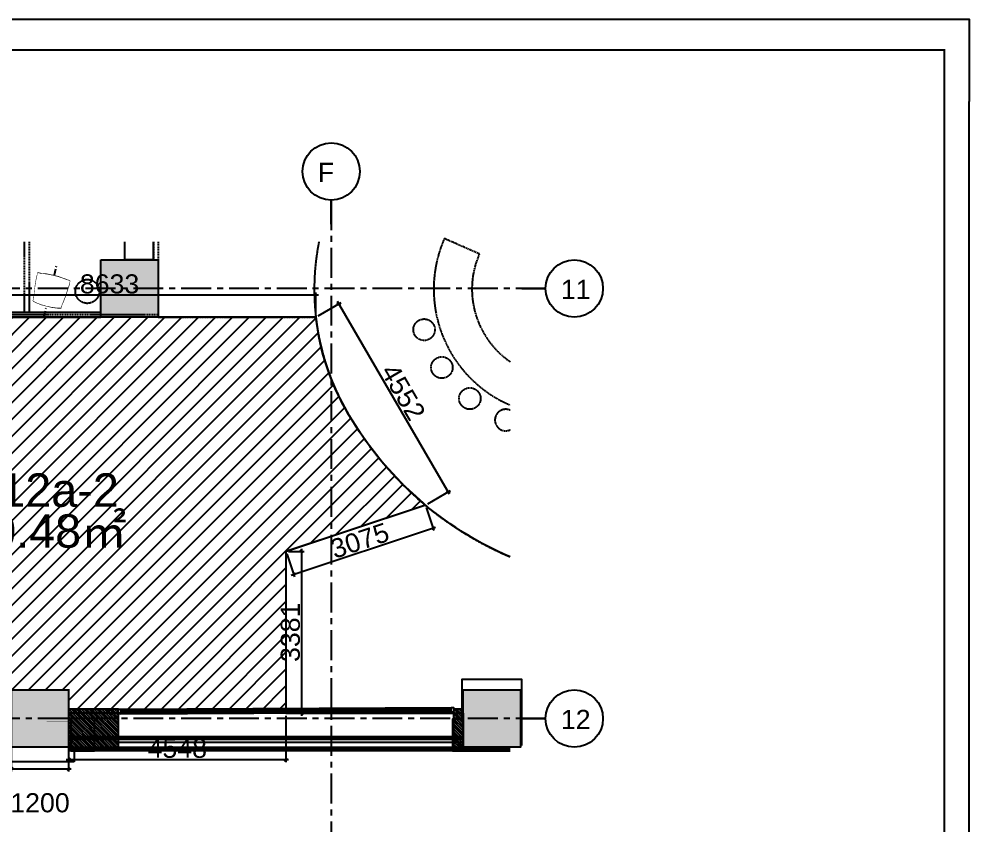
# Model space of a CAD drawing. Header units: inches. Extents: x -17552 to 18736, y -11730 to 13931.
# Drawn here: x -1143 to 18736, y -2955 to 13931 of the extents above; entities that cross this region are included whole.
import ezdxf

# ---------------------------------------------------------------- set-up
doc = ezdxf.new("R2010")
doc.units = ezdxf.units.IN
doc.header["$MEASUREMENT"] = 0
doc.set_wipeout_variables(frame=1)
for name, pattern in [('CENTER', [2, 1.25, -0.25, 0.25, -0.25]), ('CONTINOUS', [0]), ('DASH', [0.35, 0.25, -0.1]), ('STYLE_15', [0.76385498046875, 0.4166412353515625, -0.1389312744140625, 0.069427490234375, -0.13885498046875])]:
    doc.linetypes.add(name, pattern=pattern)
for name, color, linetype in [('1-LIGHT', 12, 'Continuous'), ('1F_2017.02$0$A-Conc-Wall', 1, 'Continuous'), ('3-MED', 90, 'Continuous'), ('Culumn', 5, 'Continuous'), ('DIM', 3, 'Continuous'), ('DIM TEXT', 7, 'Continuous'), ('HS-CURVE-PAVE-JNT', 1, 'Continuous'), ('IBS-intwall', 151, 'Continuous'), ('L01-WAL', 2, 'Continuous'), ('NEW AREA', 5, 'Continuous'), ('WALL', 255, 'Continuous'), ('商铺编号', 1, 'Continuous'), ('租户面积', 1, 'Continuous'), ('规划-后厨', 7, 'Continuous'), ('轴线', 10, 'CENTER')]:
    doc.layers.add(name, color=color, linetype=linetype)
doc.layers.add('P-新规划租赁线', color=7, linetype='Continuous', true_color=0xd45be6)
doc.layers.add('Z-1', color=7, linetype='Continuous', lineweight=60)
doc.layers.add('租户合同线', color=5, linetype='Continuous', lineweight=50)
doc.styles.get("Standard").update_dxf_attribs({"font": 'arial.ttf'})
doc.dimstyles.new('400', dxfattribs={"dimtxt": 400, "dimasz": 60, "dimexe": 55, "dimexo": 55, "dimgap": 30, "dimtad": 1, "dimdec": 0, "dimzin": 0, "dimdsep": 46, "dimtxsty": 'Standard', "dimblk": 'OBLIQUE', "dimcen": 0.09, "dimdle": 55, "dimclrd": 4, "dimclre": 8, "dimclrt": 3, "dimadec": 0, "dimazin": 0, "dimtfac": 1, "dimtdec": 0, "dimtofl": 0, "dimtmove": 2, "dimatfit": 3, "dimfxl": 1, "dimtolj": 1, "dimtzin": 0, "dimarcsym": 0})
pattern_1 = [(314.9999999999999, (110330.8153754412, -114969.5552069186), (26.51650429449554, 26.51650429449553), [])]

# ---------------------------------------------------------------- blocks, each defined once
blk = doc.blocks.new('QBLOCK2008081316433655')
at = {"lineweight": 0}
for p, q in [((-266.9082316572749, 199.8036776944063), (-229.908231657304, 199.8036776944354)), ((-229.9082316572894, 208.8782673516254), (-229.9082316572894, 154.6032662319776)), ((229.9082316572894, 208.8782673516254), (229.9082316572749, 154.6032662319776)), ((266.9082316573185, 199.8036776944354), (229.908231657304, 199.8036776944354)), ((-219.9082316572894, 144.6032662319776), (0, 144.9491910735669)), ((219.9082316572749, 144.6032662320067), (0, 144.9491910735669))]:
    blk.add_line(p, q, dxfattribs=at)
at = {"color": 250, "lineweight": 0}
for p, q in [((-254.9999999999709, -215.4940563632117), (-269.189863555177, -215.4940563631826)), ((-254.9999999999709, -265.2040563631745), (-254.9999999999855, -215.2040563631745)), ((255, -265.2040563631745), (255.0000000000437, -215.2040563631745)), ((255.0000000000291, -215.4940563631826), (269.1898635552206, -215.4940563631826))]:
    blk.add_line(p, q, dxfattribs=at)
at = {"lineweight": 0}
blk.add_lwpolyline([(-200.7784816396015, 275.5535678455199), (-99.96345324428695, 287.0471174137492), (2.91038e-11, 290.7530987531936), (99.96345324428695, 287.0471174137201), (200.7784816396015, 275.553567845549), (266.9000000000087, 259.6332856790395), (266.9082316573185, 199.778444307536), (273.8210430171021, 156.6910234729585), (289.3418711621634, 40.69102347295848), (298.8681071151658, -60.94532860821345), (307, -193.3089765270415), (307, -265.1215556924289), (255, -265.2040563631745), (226.7094871229201, -269.4976074437144), (146.7094871229055, -278.7800268701685), (82.70948712289102, -283.2248964131868), (2.91038e-11, -285.1895935173379), (-82.70948712284735, -283.2248964132158), (-146.7094871228619, -278.7800268701685), (-226.7094871228619, -269.4976074437144), (-254.9999999999709, -265.2040563631745), (-306.9999999999563, -265.1215556924289), (-307, -193.3089765270415), (-298.8681071151805, -60.94532860821345), (-289.3418711621052, 40.69102347295848), (-273.8210430171166, 156.6910234729585), (-266.9082316572749, 199.7784443075652), (-266.9000000000087, 259.6332856790687)], close=True, dxfattribs=at)
for points in [[(-270.0010258656839, -265.2040563632036), (-269.2435042379948, -206.8003831669921), (-267.2673982902488, -148.4253544616513), (-264.0735722266982, -90.10449921860709), (-259.6634227936011, -31.8633227176324), (-254.0388786678668, 26.27270460696309), (-247.2023996141361, 84.2781583055621), (-239.1569754086813, 142.1276710318634), (-229.90612453215, 199.7959436368255)], [(270.0010258657421, -265.2040563631745), (269.2435042379948, -206.8003831669921), (267.2673982902488, -148.4253544616804), (264.0735722267418, -90.10449921860709), (259.6634227935719, -31.8633227176324), (254.0388786678959, 26.27270460696309), (247.2023996141652, 84.2781583055621), (239.1569754086813, 142.1276710318925), (229.9061245321354, 199.7959436368255)]]:
    blk.add_lwpolyline(points, dxfattribs=at)
at = {"lineweight": 0, "flags": 128}
for points in [[(-2.91038e-11, 240.726216767478, 0.0640436396041412), (-266.9082316572749, 209.6332856791268, 0.0316791351973924)], [(-1.45519e-11, 232.9165007701085, 0.0582964339710964), (-229.9082316572894, 208.8782673516254, 0.0288095770711834)], [(0, 240.7103194491356, -0.0641022733265248), (266.9082316572603, 209.6332856791268, -0.0317081763672623)], [(0, 232.9272937947826, -0.0582502126933843), (229.9082316572894, 208.8782673516254, -0.0287867117980388)]]:
    blk.add_lwpolyline(points, format="xyb", dxfattribs=at)
at = {"color": 250, "lineweight": 0}
for points in [[(0, 214.4423687098024, 0.0454205435713189), (-219.9082316572603, 198.8782673516251, 0.0224387204893389)], [(-2.91038e-11, 214.4470837409317, -0.0453993832693374), (219.9082316572894, 198.8782673516251, -0.0224282654752119)]]:
    blk.add_lwpolyline(points, format="xyb", dxfattribs=at)
for points in [[(-254.9999999999855, -215.2040563631745), (-255.725841648411, -168.8212733276596), (-255.2520619603602, -122.4340879747177), (-253.7045688492362, -76.06920186177013), (-251.0841527445591, -29.7502972749935), (-247.3921521040902, 16.49896698602242), (-242.6304527303146, 62.65496769256424), (-236.801486807075, 108.6941292531264), (-229.908231657304, 154.5929357554705)], [(255.0000000000437, -215.2040563631745), (255.7258416484256, -168.8212733276596), (255.2520619603747, -122.4340879746887), (253.7045688492508, -76.06920186177013), (251.0841527445591, -29.7502972749935), (247.3921521041339, 16.49896698596421), (242.6304527303437, 62.65496769256424), (236.8014868070459, 108.6941292531264), (229.9082316572894, 154.5929357554414)]]:
    blk.add_lwpolyline(points, dxfattribs=at)
at = {"color": 59, "lineweight": 0}
for centre, radius, start, end in [((-219.9082316572603, 208.8782673516254), 10.00000000001198, 180, 270), ((219.9082316572894, 208.8782673516254), 9.999999999996543, 270, 0)]:
    blk.add_arc(centre, radius, start, end, dxfattribs=at)
at = {"lineweight": 0}
for centre, radius, start, end in [((-219.9082316572894, 154.6032662320067), 10.00000000000683, 180, 270), ((219.9082316572749, 154.6032662319776), 9.999999999986255, 270, 0)]:
    blk.add_arc(centre, radius, start, end, dxfattribs=at)
at = {"layer": 'DEFPOINTS', "color": 250, "linetype": 'STYLE_15', "ltscale": 261.8298042349181}
blk.add_line((-1.45519e-11, 493.2623592042947), (0, -494.4984376005013), dxfattribs=at)
blk.add_wipeout([(-266.90000000000873, 259.63328567906865), (-200.77848163960152, 275.55356784552), (-150.3709674419442, 281.30034262963466), (-99.9634532442869, 287.04711741374933), (-49.9817266221289, 288.9001080834714), (-1.1557046986077069e-11, 290.7530987531952), (49.98172662215805, 288.90010808345687), (99.96345324428692, 287.04711741372023), (150.3709674419442, 281.30034262963466), (200.77848163960152, 275.55356784554897), (266.90000000000873, 259.63328567903955), (266.9082316573186, 199.80367769443546), (270.3646373372103, 178.2347338902473), (273.82104301710206, 156.69102347295848), (281.58145708963275, 98.69102347295859), (289.3418711621635, 40.69102347295848), (302.93405355758307, -127.12715256762749), (306.99999999999994, -193.30897652704152), (307.1139340583866, -265.12137493019355), (270.00619617613086, -265.6026788014102), (240.85474356146005, -267.3508319034445), (186.7094871229128, -274.13881715694157), (114.70948712289832, -281.00246164167777), (82.709487122891, -283.22489641318685), (41.35474356146008, -284.2072449652624), (2.9097294018676223e-11, -285.1895935173379), (-41.35474356140913, -284.2072449652769), (-82.70948712284735, -283.2248964132159), (-114.70948712285461, -281.0024616416922), (-146.70948712286187, -278.7800268701685), (-186.7094871228619, -274.13881715694157), (-226.7094871228619, -269.4976074437145), (-254.9999999999709, -265.2040563631746), (-306.99999999995634, -265.121555692429), (-306.9999999999782, -229.21526610973524), (-302.93405355759023, -127.12715256762749), (-298.8681071151806, -60.94532860821346), (-294.10498913864285, -10.12715256762749), (-289.34187116210524, 40.69102347295848), (-281.5814570896109, 98.69102347295859), (-273.82104301711666, 156.69102347295848), (-266.9082316572748, 199.77844430756522)])
blk = doc.blocks.new('_Oblique')
at = {"color": 0, "linetype": 'ByBlock', "lineweight": -2}
blk.add_line((-0.5, -0.5), (0.5, 0.5), dxfattribs=at)
blk = doc.blocks.new('*D153')
at = {"layer": 'DEFPOINTS', "color": 0, "linetype": 'Continuous', "transparency": 16777216}
for p in [(-3564.502442737823, 8150.878473926423), (-3564.502442737823, 7692.01054186892), (5068.509349820422, 7692.01054186892)]:
    blk.add_point(p, dxfattribs=at)
at = {"layer": 'L01-WAL', "color": 4, "linetype": 'Continuous', "lineweight": -2, "transparency": 16777216}
blk.add_line((5123.509349820422, 8150.878473926423), (-3619.502442737823, 8150.878473926423), dxfattribs=at)
at = {"layer": 'L01-WAL', "color": 8, "linetype": 'Continuous', "lineweight": -2, "transparency": 16777216}
for p, q in [((-3564.502442737823, 7747.01054186892), (-3564.502442737823, 8205.878473926423)), ((5068.509349820422, 7747.01054186892), (5068.509349820422, 8205.878473926423))]:
    blk.add_line(p, q, dxfattribs=at)
at = {"layer": 'L01-WAL', "color": 4, "linetype": 'Continuous', "lineweight": -2, "transparency": 16777216, "xscale": 60, "yscale": 60, "zscale": 60, "rotation": 180}
blk.add_blockref('_Oblique', (-3564.502442737823, 8150.878473926423), dxfattribs=at)
at = {"layer": 'L01-WAL', "color": 4, "linetype": 'Continuous', "lineweight": -2, "transparency": 16777216, "xscale": 60, "yscale": 60, "zscale": 60}
blk.add_blockref('_Oblique', (5068.509349820422, 8150.878473926423), dxfattribs=at)
at = {"layer": 'L01-WAL', "color": 3, "linetype": 'Continuous', "transparency": 16777216, "insert": (752.0034535412997, 8385.244094663121), "char_height": 400, "attachment_point": 5}
blk.add_mtext('\\A1;8633', dxfattribs=at)
blk = doc.blocks.new('*D156')
at = {"layer": 'DEFPOINTS', "color": 0, "linetype": 'Continuous', "transparency": 16777216}
for p in [(-1304.362119845129, -107.9894581580884), (-104.362119845362, -107.9894581580884), (-104.3621198453621, -1758.949430854918)]:
    blk.add_point(p, dxfattribs=at)
at = {"layer": 'L01-WAL', "color": 8, "linetype": 'Continuous', "lineweight": -2, "transparency": 16777216}
for p, q in [((-1304.362119845129, -162.9894581580884), (-1304.362119845129, -1813.949430854918)), ((-104.362119845362, -162.9894581580884), (-104.3621198453621, -1813.949430854918))]:
    blk.add_line(p, q, dxfattribs=at)
at = {"layer": 'L01-WAL', "color": 4, "linetype": 'Continuous', "lineweight": -2, "transparency": 16777216}
blk.add_line((-1359.362119845129, -1758.949430854918), (-49.36211984536213, -1758.949430854918), dxfattribs=at)
at = {"layer": 'L01-WAL', "color": 4, "linetype": 'Continuous', "lineweight": -2, "transparency": 16777216, "xscale": 60, "yscale": 60, "zscale": 60, "rotation": 180}
blk.add_blockref('_Oblique', (-1304.362119845129, -1758.949430854918), dxfattribs=at)
at = {"layer": 'L01-WAL', "color": 4, "linetype": 'Continuous', "lineweight": -2, "transparency": 16777216, "xscale": 60, "yscale": 60, "zscale": 60}
blk.add_blockref('_Oblique', (-104.3621198453621, -1758.949430854918), dxfattribs=at)
at = {"layer": 'L01-WAL', "color": 3, "linetype": 'Continuous', "transparency": 16777216, "insert": (-704.3621198452456, -2471.637016120948), "char_height": 400, "attachment_point": 5}
blk.add_mtext('\\A1;1200', dxfattribs=at)
blk = doc.blocks.new('*D157')
at = {"layer": 'DEFPOINTS', "color": 0, "linetype": 'Continuous', "transparency": 16777216}
for p in [(4443.232081459122, -594.4378695128835), (-104.3594741365087, -685.6528744203388), (4443.232081459122, -1565.712608450485)]:
    blk.add_point(p, dxfattribs=at)
at = {"layer": 'L01-WAL', "color": 8, "linetype": 'Continuous', "lineweight": -2, "transparency": 16777216}
for p, q in [((-104.3594741365087, -740.6528744203388), (-104.3594741365087, -1620.712608450485)), ((4443.232081459122, -649.4378695128835), (4443.232081459122, -1620.712608450485))]:
    blk.add_line(p, q, dxfattribs=at)
at = {"layer": 'L01-WAL', "color": 4, "linetype": 'Continuous', "lineweight": -2, "transparency": 16777216}
blk.add_line((-159.3594741365087, -1565.712608450485), (4498.232081459122, -1565.712608450485), dxfattribs=at)
at = {"layer": 'L01-WAL', "color": 4, "linetype": 'Continuous', "lineweight": -2, "transparency": 16777216, "xscale": 60, "yscale": 60, "zscale": 60, "rotation": 180}
blk.add_blockref('_Oblique', (-104.3594741365087, -1565.712608450485), dxfattribs=at)
at = {"layer": 'L01-WAL', "color": 4, "linetype": 'Continuous', "lineweight": -2, "transparency": 16777216, "xscale": 60, "yscale": 60, "zscale": 60}
blk.add_blockref('_Oblique', (4443.232081459122, -1565.712608450485), dxfattribs=at)
at = {"layer": 'L01-WAL', "color": 3, "linetype": 'Continuous', "transparency": 16777216, "insert": (2169.436303661307, -1331.483413361809), "char_height": 400, "attachment_point": 5}
blk.add_mtext('\\A1;4548', dxfattribs=at)
blk = doc.blocks.new('*D160')
at = {"layer": 'DEFPOINTS', "color": 0, "linetype": 'Continuous', "transparency": 16777216}
for p in [(7361.17642703325, 3759.562983013748), (7521.009668069851, 3278.962608462547), (4443.23208146471, 2789.142386999505)]:
    blk.add_point(p, dxfattribs=at)
at = {"layer": '租户合同线', "color": 8, "linetype": 'Continuous', "lineweight": -2, "transparency": 16777216}
for p, q in [((7378.533093361302, 3707.373461709403), (7538.366334397903, 3226.773087158203)), ((4460.588747792763, 2736.952865695161), (4620.421988829364, 2256.35249114396))]:
    blk.add_line(p, q, dxfattribs=at)
at = {"layer": '租户合同线', "color": 4, "linetype": 'Continuous', "lineweight": -2, "transparency": 16777216}
blk.add_line((4550.875801196967, 2291.185346120253), (7573.199189374195, 3296.3192747906), dxfattribs=at)
at = {"layer": '租户合同线', "color": 4, "linetype": 'Continuous', "lineweight": -2, "transparency": 16777216, "xscale": 60, "yscale": 60, "zscale": 60}
for p, rotation in [((7521.009668069851, 3278.962608462547), 18.39557487230621), ((4603.065322501311, 2308.542012448305), 198.3955748723062)]:
    blk.add_blockref('_Oblique', p, dxfattribs=dict(at, rotation=rotation))
at = {"layer": '租户合同线', "color": 3, "linetype": 'Continuous', "transparency": 16777216, "insert": (5988.077388414786, 3016.141938754407), "char_height": 400, "attachment_point": 5, "rotation": 18.39557487230621}
blk.add_mtext('\\A1;3075', dxfattribs=at)
blk = doc.blocks.new('*D161')
at = {"layer": 'DEFPOINTS', "color": 0, "linetype": 'Continuous', "transparency": 16777216}
for p in [(5547.239436570368, 7971.11192566944), (5068.470102038454, 7692.01054186892), (7360.956118629299, 3759.489715059346)]:
    blk.add_point(p, dxfattribs=at)
at = {"layer": 'L01-WAL', "color": 8, "linetype": 'Continuous', "lineweight": -2, "transparency": 16777216}
for p, q in [((5115.985746227687, 7719.710064559433), (5594.755080759601, 7998.811448359952)), ((7408.471762818533, 3787.189237749858), (7887.241097350447, 4066.290621550377))]:
    blk.add_line(p, q, dxfattribs=at)
at = {"layer": 'L01-WAL', "color": 4, "linetype": 'Continuous', "lineweight": -2, "transparency": 16777216}
blk.add_line((7867.424975851725, 3991.075454670633), (5519.539913879856, 8018.627569858673), dxfattribs=at)
at = {"layer": 'L01-WAL', "color": 4, "linetype": 'Continuous', "lineweight": -2, "transparency": 16777216, "xscale": 60, "yscale": 60, "zscale": 60}
for p, rotation in [((5547.239436570368, 7971.11192566944), 120.2402973578352), ((7839.725453161213, 4038.591098859865), 300.2402973578352)]:
    blk.add_blockref('_Oblique', p, dxfattribs=dict(at, rotation=rotation))
at = {"layer": 'L01-WAL', "color": 3, "linetype": 'Continuous', "transparency": 16777216, "insert": (6895.837919276046, 6122.815819612639), "char_height": 400, "attachment_point": 5, "rotation": 300.2402973578352}
blk.add_mtext('\\A1;4552', dxfattribs=at)
blk = doc.blocks.new('*D162')
at = {"layer": 'DEFPOINTS', "color": 0, "linetype": 'Continuous', "transparency": 16777216}
for p in [(4443.232081464712, 2789.142386999506), (4443.23208142839, -592.2282766289429), (4770.489454566474, -592.2282766289429)]:
    blk.add_point(p, dxfattribs=at)
at = {"layer": 'L01-WAL', "color": 8, "linetype": 'Continuous', "lineweight": -2, "transparency": 16777216}
for p, q in [((4498.232081464712, 2789.142386999506), (4825.489454566473, 2789.142386999506)), ((4498.23208142839, -592.2282766289429), (4825.489454566474, -592.2282766289429))]:
    blk.add_line(p, q, dxfattribs=at)
at = {"layer": 'L01-WAL', "color": 4, "linetype": 'Continuous', "lineweight": -2, "transparency": 16777216}
blk.add_line((4770.489454566473, 2844.142386999506), (4770.489454566474, -647.2282766289429), dxfattribs=at)
at = {"layer": 'L01-WAL', "color": 4, "linetype": 'Continuous', "lineweight": -2, "transparency": 16777216, "xscale": 60, "yscale": 60, "zscale": 60}
for p, rotation in [((4770.489454566473, 2789.142386999506), 90), ((4770.489454566474, -592.2282766289429), 270)]:
    blk.add_blockref('_Oblique', p, dxfattribs=dict(at, rotation=rotation))
at = {"layer": 'L01-WAL', "color": 3, "linetype": 'Continuous', "transparency": 16777216, "insert": (4536.123833829774, 1098.45705518528), "char_height": 400, "attachment_point": 5, "rotation": 90}
blk.add_mtext('\\A1;3381', dxfattribs=at)

msp = doc.modelspace()

# ---------------------------------------------------------------- hatches: boundary and pattern name
at = {"layer": '1F_2017.02$0$A-Conc-Wall'}
h = msp.add_hatch(dxfattribs=at)
h.set_pattern_fill('ANSI31', color=8, scale=300, angle=-90.00000000000001)
h.set_pattern_definition(pattern_1)
h.paths.add_polyline_path([(935.6512848837156, -507.9051746264449), (-104.3621198451292, -507.9051746264449), (-104.3621198451292, -1307.989458158088), (935.6512848837156, -1307.989458158088)])
h = msp.add_hatch(dxfattribs=at)
h.set_pattern_fill('ANSI31', color=8, scale=300, angle=-90.00000000000001)
h.set_pattern_definition(pattern_1)
h.paths.add_polyline_path([(8151.170169415636, -507.9051746264449), (7950.815375441205, -507.9051746264449), (7950.815375441205, -1307.989458158088), (8151.170169415636, -1307.989458158088)])
at = {"layer": 'WALL'}
h = msp.add_hatch(color=256, dxfattribs=at)
h.dxf.hatch_style = 1
h.paths.add_polyline_path([(570.2218851081416, 8892.01054186892), (1770.221885108142, 8892.01054186892), (1770.221885108142, 7692.01054186892), (570.2218851081416, 7692.01054186892)])
h = msp.add_hatch(color=256, dxfattribs=at)
h.dxf.hatch_style = 1
h.paths.add_polyline_path([(-1304.362119845129, -107.9894581580884), (-104.3621198451292, -107.9894581580884), (-104.3621198451292, -1307.989458158088), (-1304.362119845129, -1307.989458158088)])
h = msp.add_hatch(color=256, dxfattribs=at)
h.dxf.hatch_style = 1
h.paths.add_polyline_path([(8151.154267280348, -107.9894581394619), (9351.154267280348, -107.9894581394619), (9351.154267280348, -1307.989458139462), (8151.154267280348, -1307.989458139462)])

# ---------------------------------------------------------------- linework, layer by layer
for points in [[(-17552.16863536707, -10001.75728390326), (-17552.16863536707, 13931.04271609674), (17007.83136463294, 13931.04271609674)], [(17007.83136463294, 13931.04271609674), (18735.83136463294, 13931.04271609674), (18735.83136463294, 12203.04271609674)], [(17007.83136463294, -11729.75728390326), (18735.83136463294, -11729.75728390326), (18735.83136463294, 12203.04271609675)]]:
    msp.add_lwpolyline(points)
msp.add_lwpolyline([(-17033.76863536707, 13283.04271609674), (18217.43136463294, 13283.04271609675), (18217.43136463294, -11081.75728390326), (-17033.76863536707, -11081.75728390326)], close=True)
at = {"const_width": 43.2}
msp.add_lwpolyline([(18217.43136463294, 12419.04271609674), (18217.43136463294, 13283.04271609674), (17353.43136463294, 13283.04271609674)], dxfattribs=at)
at = {"layer": '1-LIGHT'}
for p, q in [((8151.16767200896, -1107.115277071425), (935.6512848837156, -1107.115277071425)), ((8151.16767200896, -1207.355490454414), (935.6512848837156, -1207.355490454414))]:
    msp.add_line(p, q, dxfattribs=at)
at = {"layer": '3-MED', "color": 7}
msp.add_lwpolyline([(570.2218851081416, 8892.01054186892), (1770.221885108142, 8892.01054186892), (1770.221885108142, 7692.01054186892), (570.2218851081416, 7692.01054186892)], close=True, dxfattribs=at)
at = {"layer": 'Culumn', "color": 7}
for points in [[(570.2218851083744, 8892.01054186892), (1770.221885108374, 8892.01054186892), (1770.221885108374, 7692.01054186892), (570.2218851083744, 7692.01054186892)], [(8151.154267280348, -107.9894581394619), (9351.154267280348, -107.9894581394619), (9351.154267280348, -1307.989458139462), (8151.154267280348, -1307.989458139462)]]:
    msp.add_lwpolyline(points, close=True, dxfattribs=at)
at = {"layer": 'DEFPOINTS'}
for points in [[(9135.374648258075, -1352.989458158088), (-104.3621198451292, -1352.989458158088)], [(9135.374648258075, -1367.989458158088), (-104.3621198451292, -1367.989458158088)], [(9135.374648258075, -1382.989458158088), (-104.3621198451292, -1382.989458158088)]]:
    msp.add_lwpolyline(points, dxfattribs=at)
at = {"layer": 'DIM'}
for p, q in [((5390.23528977752, 9640.229514619912), (5390.23528977752, 10140.22951461991)), ((9376.15426728005, 8292.019343406073), (9876.15426728005, 8292.019343406073)), ((9376.15426728005, -706.9806565869385), (9876.15426728005, -706.9806565869385))]:
    msp.add_line(p, q, dxfattribs=at)
for centre in [(5390.235289778291, 10740.60951461991), (10476.15426728005, 8292.019343406073), (10476.15426728005, -706.9806565869385)]:
    msp.add_circle(centre, 600, dxfattribs=at)
at = {"layer": 'HS-CURVE-PAVE-JNT', "color": 0}
msp.add_lwpolyline([(-1304.362119845129, -107.9894581580884), (-104.3621198451292, -107.9894581580884), (-104.3621198451292, -1307.989458158088), (-1304.362119845129, -1307.989458158088)], close=True, dxfattribs=at)
at = {"layer": 'IBS-intwall'}
msp.add_line((570.2218851081416, 7692.01054186892), (-3564.502442737823, 7692.01054186892), dxfattribs=at)
msp.add_lwpolyline([(-3268.43558919827, 7692.01054186892), (570.2218851081416, 7692.01054186892), (570.2218851081416, 7792.01054186892), (-3268.435483149267, 7792.011432616098)], close=True, dxfattribs=at)
at = {"layer": 'L01-WAL', "color": 7}
for p, q in [((7.770606279824278, -1309.350410746352), (7.770606279824278, -1609.350410746352)), ((7.770606279824278, -1609.350410746352), (-2592.229393720176, -1609.350410746352))]:
    msp.add_line(p, q, dxfattribs=at)
at = {"layer": 'NEW AREA', "color": 7}
msp.add_lwpolyline([(9135.374648258075, 2676.70176760765, -0.07289049253610039), (7361.17642703325, 3759.562983013748), (4443.23208146471, 2789.142386999505), (4443.23208146471, -592.2282766289427), (8151.154267280348, -592.2282766289427), (8151.154267280348, -1307.989458139462), (9135.374648258075, -1307.987051003089)], format="xyb", dxfattribs=at)
at = {"layer": 'NEW AREA', "color": 8}
msp.add_lwpolyline([(9376.154267280115, -1272.989458158088), (9376.154267280115, 107.0105418419116), (8126.154267280115, 107.0105418419116), (8126.154267280115, -722.9894581580884), (7926.154267280115, -722.9894581580884), (7926.154267280115, -1382.989458158088), (9135.374648258075, -1382.989458158088)], dxfattribs=at)
msp.add_lwpolyline([(439.2259414202854, -1382.989458158088), (439.2259414202854, -707.9806559802382), (-61.49065017934481, -707.9806559802382), (-61.49065017934481, -1382.989458158088)], close=True, dxfattribs=at)
at = {"layer": 'P-新规划租赁线', "color": 8, "linetype": 'DASH', "ltscale": 100}
msp.add_line((1670.221885108142, 8892.01054186892), (1670.221885108142, 9264.91493844433), dxfattribs=at)
at = {"layer": 'P-新规划租赁线', "color": 7, "linetype": 'DASH', "ltscale": 100}
msp.add_line((570.2218851081416, 7692.01054186892), (570.2218851081416, 8892.01054186892), dxfattribs=at)
at = {"layer": 'P-新规划租赁线', "ltscale": 350, "const_width": 5}
msp.add_lwpolyline([(9135.374648258075, -1367.989458158088), (-104.3621198451292, -1367.989458158088), (-104.3353103867412, -759.9982605846017), (-7650.975433108411, -744.3962925047963), (-7712.154417203288, 5631.837149647588), (-5709.364058652674, 5632.001739696192), (-3327.872335215579, 8012.80853539618), (-3327.953116987148, 9264.91493844433)], dxfattribs=at)
at = {"layer": 'P-新规划租赁线', "color": 8, "linetype": 'DASH', "ltscale": 100}
for points in [[(1770.221885108374, 9264.91493844433), (1770.221885108374, 7742.01054186892), (-3268.440526616774, 7742.01035600953), (-3268.440526616774, 9264.91493844433)], [(-928.4375216718909, 9264.91493844433), (-928.437530474519, 7792.011057247466), (-1028.537026901511, 7792.011057247466), (-1028.53701809865, 9264.91493844433)], [(1670.134688339182, 9264.91493844433), (1670.118011085768, 8892.01054186892), (1070.118011085768, 8892.01054186892), (1070.118011085768, 9264.91493844433)]]:
    msp.add_lwpolyline(points, dxfattribs=at)
for points in [[(1770.221885108374, 9264.91493844433), (1770.221885108374, 7692.011183340626), (5068.509349820422, 7692.01054186892, -0.07704117823442011), (5130.769766635945, 9264.91493844433, -0.07704117823442011)], [(9135.374648258075, 2676.456234588812, -0.1613476448544695), (5753.305375317097, 5657.133016413136, -0.1841649112302907), (5130.800480720573, 9264.91493844433, -0.1841649112302907)], [(5130.769766635713, 9264.91493844433, 0.1841533617886207), (5753.318780699963, 5657.358334295044, 0.1613471234021466), (9135.374648258075, 2676.687259086932, 0.1613471234021466)], [(9135.374648258075, 6760.330206836166, -0.3606423693279215), (8490.131034116246, 9016.696901797375), (7757.624466475318, 9338.308668315469, 0.4169518423278684), (9135.374648258075, 5852.001090336649, 0.4169518423278684)]]:
    msp.add_lwpolyline(points, format="xyb", dxfattribs=at)
for centre, radius in [((-454.8392407086358, 8230.68440211803), 250), ((7334.020823940853, 7429.391117360501), 225), ((7705.041112763793, 6637.86478404986), 225), ((8290.854735334156, 5989.025519937801), 225)]:
    msp.add_circle(centre, radius, dxfattribs=at)
msp.add_arc((9040.48595085529, 5539.333367727289), 225, 65.05629730935667, 294.9437026906434, dxfattribs=at)
at = {"layer": 'Z-1'}
msp.add_lwpolyline([(-104.3621198451292, -1107.879788279475), (8151.154267280348, -1107.125303808076)], dxfattribs=at)
at = {"layer": '规划-后厨'}
for p, q in [((985.6487874770391, -507.9051746264449), (7900.815375441205, -476.3246755170985)), ((985.6487874770391, -607.9051746264449), (7950.815375441205, -576.3246755170985)), ((-104.3487151162844, -1307.989458139928), (935.6512848837156, -1307.989458139928))]:
    msp.add_line(p, q, dxfattribs=at)
at = {"layer": '规划-后厨', "color": 4}
for p, q in [((985.6487874770391, -538.1249515180825), (4418.642900638501, -524.5844333362184)), ((985.6487874770391, -558.1247586523532), (4418.642900638501, -544.5844333320274)), ((985.6487874770391, -578.1245657866239), (4418.642900638501, -564.5844333236455)), ((4468.642900638501, -524.3635022676899), (7900.815375441205, -506.6558756976738)), ((4468.642900638501, -544.3635046397685), (7900.815375441205, -527.3623071270413)), ((4468.642900638501, -564.3635070081218), (7900.815375441205, -546.6562614039867)), ((8110.649429913596, -598.435335088463), (8110.737262676688, -598.434946997033))]:
    msp.add_line(p, q, dxfattribs=at)
at = {"layer": '规划-后厨'}
for points in [[(935.6512848837156, -507.9051746264449), (-104.3621198451292, -507.9051746264449), (-104.3621198451292, -1307.989458158088), (935.6512848837156, -1307.989458158088)], [(935.6487874770391, -507.9051746264449), (985.6487874770391, -507.9051746264449), (985.6487874770391, -607.9051746264449), (935.6487874770391, -607.9051746264449)], [(2673.90014968811, -500.1951910764328), (2723.90014968811, -500.1951910764328), (2723.90014968811, -600.1951910764328), (2673.90014968811, -600.1951910764328)], [(4418.232081459122, -494.4378695128835), (4468.232081459122, -494.4378695128835), (4468.232081459122, -594.4378695128835), (4418.232081459122, -594.4378695128835)], [(6156.483443670426, -486.7278859624057), (6206.483443670426, -486.7278859624057), (6206.483443670426, -586.7278859624057), (6156.483443670426, -586.7278859624057)], [(7900.815375441205, -476.3246755170985), (7950.815375441205, -476.3246755170985), (7950.815375441205, -576.3246755170985), (7900.815375441205, -576.3246755170985)], [(8151.170169415636, -507.9051746264449), (7950.815375441205, -507.9051746264449), (7950.815375441205, -1307.989458158088), (8151.170169415636, -1307.989458158088)]]:
    msp.add_lwpolyline(points, close=True, dxfattribs=at)
at = {"layer": '轴线', "ltscale": 500}
for p, q in [((5390.235289778291, 10140.60951461991), (5390.235289765951, -5789.639322219949)), ((9876.154267280042, -707.9806565869403), (-11611.37916458028, -707.9806565869403))]:
    msp.add_line(p, q, dxfattribs=at)

# ---------------------------------------------------------------- texts
at = {"layer": 'DIM TEXT', "char_height": 400, "attachment_point": 1}
for s, insert in [('F', (5109.515578067287, 10922.49971991896)), ('11', (10195.5095889476, 8473.909548705118)), ('12', (10195.5095889476, -525.0904512878933))]:
    msp.add_mtext_dynamic_manual_height_columns(s, width=10456.67455944861, gutter_width=2, heights=[0], dxfattribs=dict(at, insert=insert))
at = {"layer": '商铺编号'}
msp.add_text('GF12a-2', height=700, dxfattribs=at).set_placement((-2913.428557996755, 3723.79247240696))
at = {"layer": '租户面积'}
msp.add_text('100.48㎡', height=700, dxfattribs=at).set_placement((-2833.756804244709, 2866.766861348384))

# ---------------------------------------------------------------- dimensions: what is measured, and where the dimension line sits
at = {"layer": 'L01-WAL', "color": 3, "linetype": 'Continuous'}
dim = msp.add_aligned_dim(p1=(7360.956118629299, 3759.489715059346), p2=(5068.470102038453, 7692.01054186892), distance=-554.181972034004, dimstyle='400', dxfattribs=at)
dim.commit()
dim.dimension.update_dxf_attribs({"geometry": '*D161', "text_midpoint": (6895.837919276046, 6122.815819612639)})
dim = msp.add_linear_dim(base=(4770.489454566474, -592.2282766289429), p1=(4443.23208146471, 2789.142386999505), p2=(4443.232081428388, -592.2282766289427), angle=270, dimstyle='400', dxfattribs=at)
dim.commit()
dim.dimension.update_dxf_attribs({"geometry": '*D162', "text_midpoint": (4536.123833829774, 1098.45705518528)})
for base, p1, p2, picture, middle in [((-104.3621198453621, -1758.949430854918), (-1304.362119845129, -107.9894581580884), (-104.362119845362, -107.9894581580884), '*D156', (-704.3621198452456, -2471.637016120948)), ((4443.232081459122, -1565.712608450485), (-104.3594741365087, -685.6528744203388), (4443.232081459122, -594.4378695128835), '*D157', (2169.436303661307, -1331.483413361809))]:
    dim = msp.add_linear_dim(base=base, p1=p1, p2=p2, dimstyle='400', dxfattribs=at)
    dim.commit()
    dim.dimension.update_dxf_attribs({"geometry": picture, "text_midpoint": middle})
at = {"layer": '租户合同线', "color": 3, "linetype": 'Continuous'}
dim = msp.add_aligned_dim(p1=(4443.23208146471, 2789.142386999505), p2=(7361.17642703325, 3759.562983013748), distance=-506.4813767148986, dimstyle='400', override={"dimzin": 8}, dxfattribs=at)
dim.commit()
dim.dimension.update_dxf_attribs({"geometry": '*D160', "text_midpoint": (5988.077388414786, 3016.141938754407)})

# ---------------------------------------------------------------- next in the draw order: block references
at = {"layer": 'P-新规划租赁线', "color": 8, "linetype": 'DASH', "ltscale": 100, "xscale": -1.128584508013355, "yscale": 1.128584508013355, "zscale": 1.128584508013355, "rotation": 166.2229235451376}
msp.add_blockref('QBLOCK2008081316433655', (-485.3122123787325, 8244.540504388104), dxfattribs=at)

# ---------------------------------------------------------------- next in the draw order: hatches: boundary and pattern name
at = {"layer": 'L01-WAL'}
h = msp.add_hatch(dxfattribs=at)
h.set_pattern_fill('ANSI31', color=3, scale=2000)
h.set_pattern_definition([(45, (47551.12212757778, 1363.415378554084), (-176.7766952966369, 176.7766952966369), [])])
edge = h.paths.add_edge_path()
edge.add_line((-1304.362119845129, -657.9806557762786), (-1304.362119845129, -107.9806560067809))
edge.add_line((-1304.362119845129, -107.9806560067809), (-104.3487151162844, -107.9806560067809))
edge.add_line((-104.3487151162844, -107.9806560067809), (-104.3621198458277, -592.2282766289427))
edge.add_line((-104.3621198458277, -592.2282766289427), (4443.232081459122, -592.2282766289427))
edge.add_line((4443.232081459122, -592.2282766289427), (4443.23208146471, 2789.142386999505))
edge.add_line((4443.23208146471, 2789.142386999505), (7361.176427033017, 3759.562983013748))
edge.add_arc((11942.5431657329, 9270.951481979871), 7166.890844780719, 210.2786125790248, 230.2647927575911, ccw=False)
edge.add_arc((10173.46123368439, 8277.634531192305), 5138.418241365869, 186.5441037524892, 210.6596050736209, ccw=False)
edge.add_line((5068.522754549267, 7692.019344019762), (-3564.489038008745, 7692.019344019762))
edge.add_line((-3564.489038008745, 7692.019344019762), (-5684.49784018124, 5572.010541847034))
edge.add_line((-5684.49784018124, 5572.010541847034), (-7651.768302043449, 5571.418166788819))
edge.add_line((-7651.768302043449, 5571.418166788819), (-7591.011981765289, -659.9894577403902))
edge.add_line((-7591.011981765289, -659.9894577403902), (-5481.229393572095, -659.9894577403902))
edge.add_line((-5481.229393572095, -659.9894577403902), (-5481.229393570698, -657.9806557762786))
edge.add_line((-5481.229393570698, -657.9806557762786), (-1304.362119845129, -657.9806557762786))
h.paths.add_polyline_path([(-3094.397180097709, 3530.886606104095), (1126.61236969765, 3530.886606104095), (1126.61236969765, 4616.698338709824), (-3094.397180097709, 4616.698338709824)], flags=24)
h.paths.add_polyline_path([(-3012.457349947304, 2676.129071443882), (1313.838693708909, 2676.129071443882), (1313.838693708909, 3748.332345659434), (-3012.457349947304, 3748.332345659434)], flags=24)

# ---------------------------------------------------------------- next in the draw order: linework, layer by layer
at = {"layer": 'NEW AREA', "color": 3, "linetype": 'Continuous', "const_width": 40}
msp.add_lwpolyline([(-1304.362119845129, -657.9806557762786), (-1304.362119845129, -107.9806560067809), (-104.3487151162844, -107.9806560067809), (-104.3621198458277, -592.2282766289427), (4443.232081459122, -592.2282766289427), (4443.23208146471, 2789.142386999505), (7361.176427033017, 3759.562983013748, -0.08742790194498315), (5753.332185428808, 5657.367136446352, -0.1056137991878749), (5068.522754549267, 7692.019344019762), (-3564.489038008745, 7692.019344019762), (-5684.49784018124, 5572.010541847034), (-7651.768302043449, 5571.418166788819), (-7591.011981765289, -659.9894577403902), (-5481.229393572095, -659.9894577403902), (-5481.229393570698, -657.9806557762786)], format="xyb", close=True, dxfattribs=at)
at = {"layer": 'P-新规划租赁线', "color": 7, "linetype": 'CONTINOUS', "ltscale": 100}
msp.add_lwpolyline([(9135.374648258075, 2676.687259086932, -0.1613471234021673), (5753.31878069973, 5657.35833429551, -0.1056137991878785), (5068.50934982019, 7692.01054186892), (-3564.50244273759, 7692.01054186892), (-4009.77811489279, 7246.734869713953), (-5684.511244910318, 5572.001739696192), (-7651.781706772294, 5571.409364637977), (-7591.025386494366, -659.998259891232), (-5481.242798301173, -659.998259891232), (-5481.242798299776, -657.9894579271204), (-1304.375524573974, -657.9894579271204), (-1304.375524573974, -107.9894581576227), (-104.362119845362, -107.9894581576227), (-104.362119845362, -1307.989458139462), (9135.374648258075, -1307.989458153897)], format="xyb", dxfattribs=at)
at = {"layer": 'P-新规划租赁线', "color": 8, "linetype": 'DASH', "ltscale": 100}
msp.add_circle((286.5032849858835, 8230.684402118495), 250, dxfattribs=at)
at = {"layer": '轴线', "ltscale": 500}
msp.add_line((9876.154267280042, 8291.019343406071), (-11611.37916458028, 8291.019343406071), dxfattribs=at)

# ---------------------------------------------------------------- next in the draw order: dimensions: what is measured, and where the dimension line sits
at = {"layer": 'L01-WAL', "color": 3, "linetype": 'Continuous'}
dim = msp.add_linear_dim(base=(-3564.502442737823, 8150.878473926423), p1=(5068.509349820422, 7692.01054186892), p2=(-3564.502442737823, 7692.01054186892), dimstyle='400', dxfattribs=at)
dim.commit()
dim.dimension.update_dxf_attribs({"geometry": '*D153', "text_midpoint": (752.0034535412997, 8385.244094663121)})

doc.saveas('drawing.dxf')
